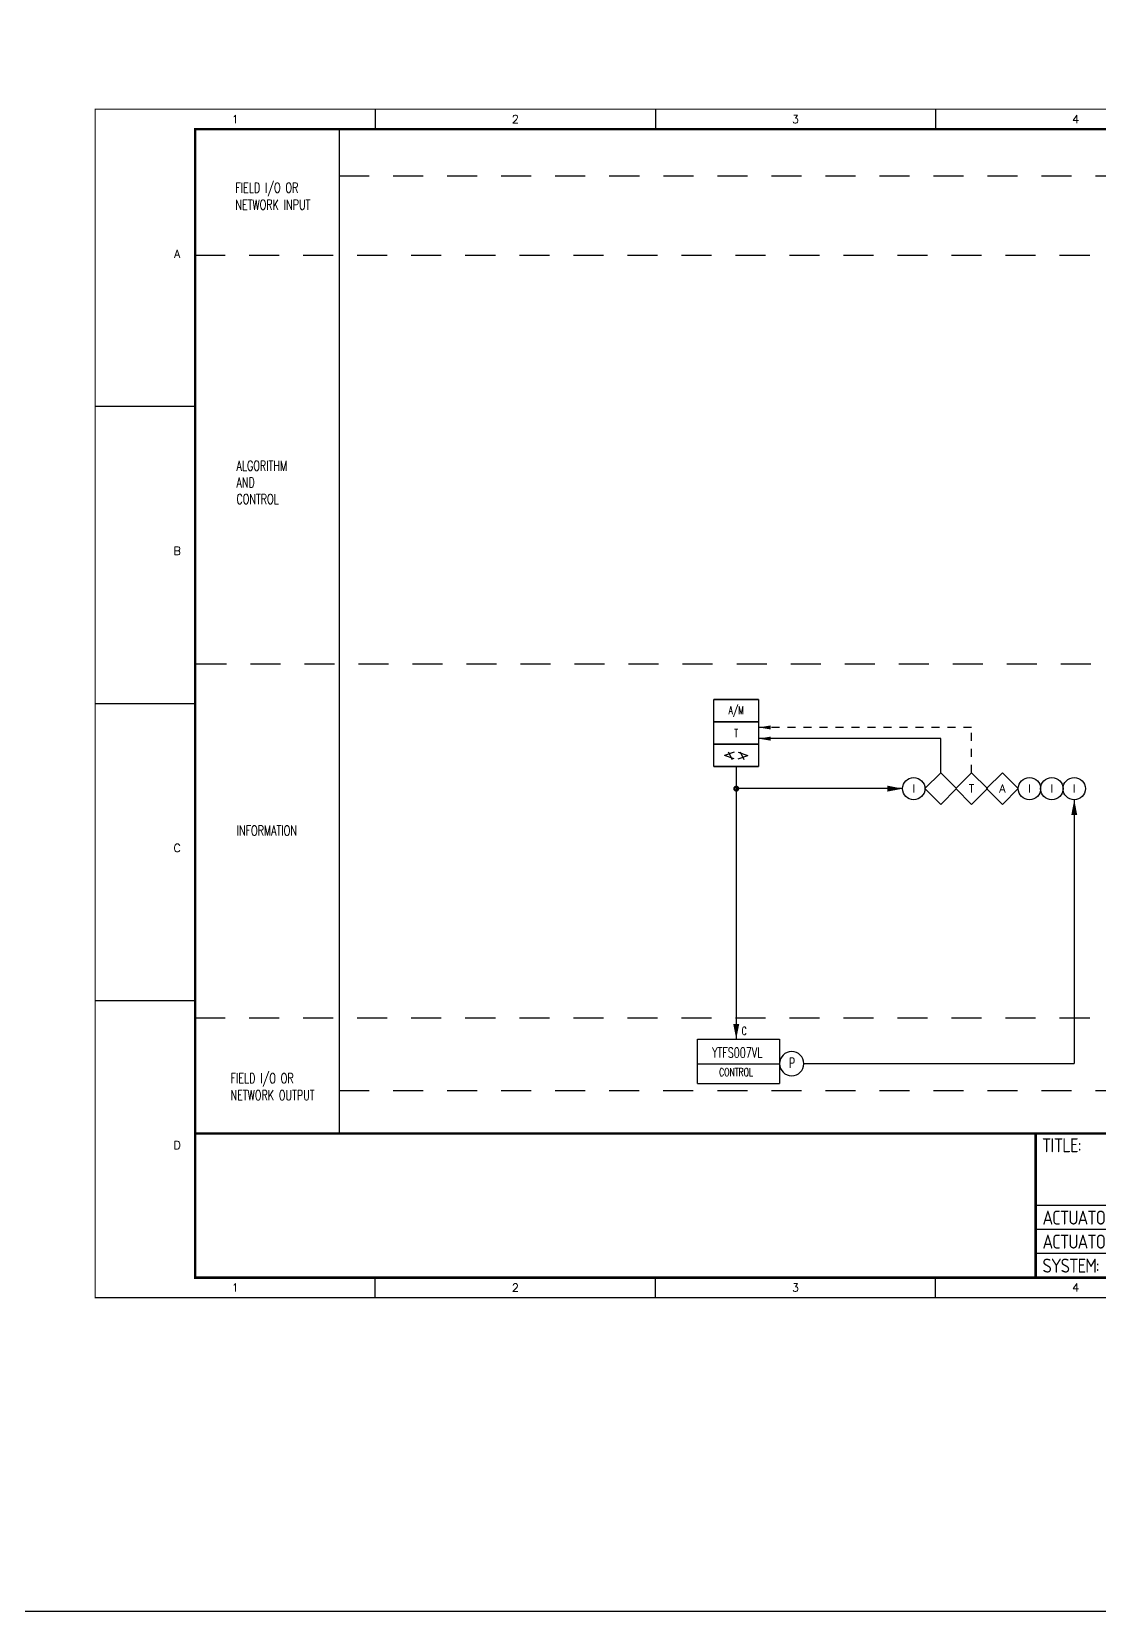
# Model space of a CAD drawing. Header units: millimetres. Extents: x 14388 to 19722, y -3447 to -1598.
# Drawn here: x 15961.9 to 16228.7, y -3447 to -3052.2 of the extents above; entities that cross this region are included whole.
import ezdxf
from ezdxf.enums import TextEntityAlignment as Align

# ---------------------------------------------------------------- set-up
doc = ezdxf.new("R2010")
doc.units = ezdxf.units.MM
for name, pattern in [('D2', [6, 2, -2, 2]), ('DASHED', [0.75, 0.5, -0.25]), ('JIS_02_0.7', [1.35, 0.75, -0.6])]:
    doc.linetypes.add(name, pattern=pattern)
for name, color, linetype in [('ALARM', 4, 'Continuous'), ('BLOCK', 7, 'Continuous'), ('DASH_2', 6, 'D2'), ('INSTRUMENT', 4, 'Continuous'), ('MLINE', 6, 'Continuous'), ('TEXT', 7, 'Continuous'), ('TK', 7, 'Continuous'), ('图框_外框线', 7, 'Continuous'), ('图框_标题栏文字', 6, 'Continuous')]:
    doc.layers.add(name, color=color, linetype=linetype)
doc.styles.get("Standard").update_dxf_attribs({"font": 'romans.shx', "width": 0.7, "bigfont": '@0hztxta.shx'})
doc.styles.add('工程字', font='gbenor.shx', dxfattribs={"bigfont": 'gbcbig.shx'})

# ---------------------------------------------------------------- blocks, each defined once
blk = doc.blocks.new('USR16')
at = {"layer": 'MLINE'}
blk.add_lwpolyline([(0, 0, 0, 1, 0), (0, 4, 1, 1, 0)], format="xyseb", dxfattribs=at)
blk = doc.blocks.new('ARROW')
at = {"layer": 'DASH_2'}
blk.add_blockref('USR16', (0, 0), dxfattribs=at)
blk = doc.blocks.new('INS00')
at = {"layer": 'INSTRUMENT', "color": 0}
blk.add_lwpolyline([(6, 0, 1), (-6, 0, 1)], format="xyb", close=True, dxfattribs=at)
at = {"layer": 'INSTRUMENT', "flags": 1}
for tag, p in [('INSNAM', (0, 9)), ('INSDGN', (0, -9)), ('INSSUP', (0, -15)), ('INSTYP', (0, -12)), ('INSMAN', (0, -18)), ('INSREM', (0, -21))]:
    blk.add_attdef(tag, text='', height=3, dxfattribs=at).set_placement(p, align=Align.TOP_CENTER)
at = {"layer": 'INSTRUMENT', "width": 0.7}
for tag, p in [('INSIDE', (0, 2)), ('INSSYS', (0, -2))]:
    blk.add_attdef(tag, text='', height=2.5, dxfattribs=at).set_placement(p, align=Align.MIDDLE)
for tag, p in [('INSHH', (6, 3.5)), ('INSL', (6, -3)), ('INSLL', (6, -6))]:
    blk.add_attdef(tag, p, '', height=2.5, dxfattribs=at)
at = {"layer": 'INSTRUMENT', "linetype": 'DASHED', "width": 0.7}
blk.add_attdef('INSH', (6, 0.5), '', height=2.5, dxfattribs=at)
blk = doc.blocks.new('A$C4C92442A')
for p, q in [((70, 297), (70, 292)), ((140, 297), (140, 292)), ((210, 297), (210, 292)), ((0, 222.75), (25, 222.75)), ((0, 148.5), (25, 148.5)), ((0, 74.25), (25, 74.25)), ((70, 0), (70, 5)), ((140, 0), (140, 5)), ((210, 0), (210, 5))]:
    blk.add_line(p, q)
at = {"color": 4}
blk.add_line((60.97, 292.06), (60.97, 41.06), dxfattribs=at)
at = {"layer": 'MLINE', "color": 4}
blk.add_line((60.97, 292), (60.97, 41.47), dxfattribs=at)
at = {"layer": 'MLINE', "color": 4, "linetype": 'JIS_02_0.7', "ltscale": 10}
for p, q in [((60.98, 280.37), (414.21, 280.37)), ((25, 260.5), (415, 260.5)), ((25.3, 158.43), (414.81, 158.43)), ((25, 69.96), (415, 69.96)), ((60.97, 51.77), (415.31, 51.77))]:
    blk.add_line(p, q, dxfattribs=at)
at = {"layer": '图框_外框线'}
for p, q in [((355, 23), (235, 23)), ((355, 17), (235, 17)), ((355, 11), (235, 11)), ((355, 11), (235, 11))]:
    blk.add_line(p, q, dxfattribs=at)
for points, const_width in [([(0, 0), (420, 0), (420, 297), (0, 297)], 0.3), ([(25, 5), (415, 5), (415, 292), (25, 292)], 0.6)]:
    blk.add_lwpolyline(points, close=True, dxfattribs=dict(at, const_width=const_width))
at = {"layer": '图框_外框线', "const_width": 0.6}
blk.add_lwpolyline([(235, 41), (25, 41)], dxfattribs=at)
at = {"layer": '图框_外框线'}
blk.add_lwpolyline([(415, 41, 0.6, 0.6, 0), (235, 41, 0.6, 0.6, 0), (235, 5, 0, 0, 0)], format="xyseb", dxfattribs=at)
at = {"layer": 'MLINE', "color": 4, "char_height": 2.5, "width": 31.8959, "attachment_point": 1}
for s, insert in [('FIELD I/O OR', (35.03, 278.64)), ('NETWORK INPUT', (35.03, 274.39)), ('ALGORITHM\\PAND\\PCONTROL', (35.32, 209.16)), ('INFORMATION', (35.35, 117.98)), ('FIELD I/O OR', (33.84, 56.09)), ('NETWORK OUTPUT', (33.84, 51.84))]:
    blk.add_mtext(s, dxfattribs=dict(at, insert=insert))
at = {"layer": 'TK', "color": 3}
for s, p in [('1', (35, 294.5)), ('2', (105, 294.5)), ('3', (175, 294.5)), ('4', (245, 294.5)), ('1', (35, 2.5)), ('2', (105, 2.5)), ('3', (175, 2.5)), ('4', (245, 2.5))]:
    blk.add_text(s, height=2, dxfattribs=at).set_placement(p, align=Align.MIDDLE)
for s, p in [('A', (20.5, 259.88)), ('B', (20.5, 185.62)), ('C', (20.5, 111.38)), ('D', (20.5, 37.12))]:
    blk.add_text(s, height=2, dxfattribs=at).set_placement(p, align=Align.CENTER)
at = {"layer": '图框_标题栏文字', "char_height": 3.5, "attachment_point": 4, "style": '工程字'}
for s, insert, width in [('{\\T0.9; TITLE:}', (234.86, 38.09), 14.2249), ('{\\T0.9; ACTUATOR OPERATOR:}', (235, 20), 40), ('{\\T0.9; ACTUATOR POSITION}', (235, 14), 45), ('{\\T0.9; SYSTEM:}', (235, 8), 17.9526)]:
    blk.add_mtext(s, dxfattribs=dict(at, insert=insert, width=width))

msp = doc.modelspace()

# ---------------------------------------------------------------- linework, layer by layer
for p, q in [((16128.28, -3310.14), (16148.79, -3310.14)), ((16128.28, -3315.12), (16148.79, -3315.12))]:
    msp.add_line(p, q)
msp.add_lwpolyline([(14388.26, -1597.68), (19722.47, -1597.68), (19722.47, -3447.02), (14388.26, -3447.02)], close=True)
for points in [[(16137.94, -3219.11, 0, 1.5, 0), (16137.94, -3219.11, 1.5, 1.5, 0)], [(16179.48, -3241.41, 0, 1.5, 0), (16175.68, -3241.41, 1.5, 1.5, 0)], [(16222.4, -3244.21, 0, 1.5, 0), (16222.4, -3248.01, 1.5, 1.5, 0)], [(16137.94, -3304.01, 0, 1.5, 0), (16137.94, -3300.21, 1.5, 1.5, 0)]]:
    msp.add_lwpolyline(points, format="xyseb")
at = {"const_width": 0.5}
msp.add_lwpolyline([(16137.44, -3241.41, 1), (16138.44, -3241.41, 1)], format="xyb", close=True, dxfattribs=at)
msp.add_lwpolyline([(16128.28, -3315.12), (16128.28, -3304.01), (16148.79, -3304.01), (16148.79, -3315.12)])
at = {"layer": 'ALARM'}
for points in [[(16189.04, -3245.37), (16185.08, -3241.41), (16189.04, -3237.45), (16193, -3241.41)], [(16196.74, -3245.37), (16192.78, -3241.41), (16196.74, -3237.45), (16200.7, -3241.41)], [(16204.44, -3245.37), (16200.48, -3241.41), (16204.44, -3237.45), (16208.4, -3241.41)]]:
    msp.add_lwpolyline(points, close=True, dxfattribs=at)
at = {"layer": 'BLOCK'}
for p, q in [((16132.34, -3219.11), (16143.54, -3219.11)), ((16132.34, -3219.11), (16143.54, -3219.11)), ((16143.54, -3219.11), (16132.34, -3219.11)), ((16132.34, -3224.71), (16132.34, -3219.11)), ((16143.54, -3219.11), (16143.54, -3224.71)), ((16132.34, -3224.71), (16143.54, -3224.71)), ((16143.54, -3224.71), (16132.34, -3224.71)), ((16132.34, -3224.71), (16143.54, -3224.71)), ((16132.34, -3230.31), (16132.34, -3224.71)), ((16143.54, -3224.71), (16143.54, -3230.31)), ((16132.34, -3230.31), (16143.54, -3230.31)), ((16132.34, -3230.31), (16143.54, -3230.31)), ((16143.54, -3230.31), (16132.34, -3230.31)), ((16132.34, -3235.91), (16132.34, -3230.31)), ((16143.54, -3230.31), (16143.54, -3235.91)), ((16143.54, -3235.91), (16132.34, -3235.91)), ((16132.34, -3235.91), (16143.54, -3235.91))]:
    msp.add_line(p, q, dxfattribs=at)
at = {"layer": 'DASH_2', "color": 0}
for p, q in [((16196.74, -3226.11), (16143.54, -3226.11)), ((16196.74, -3237.45), (16196.74, -3226.11))]:
    msp.add_line(p, q, dxfattribs=at)
for points in [[(16146.54, -3226.11, 1, 0, 0), (16143.54, -3226.11, 0, 0, 0)], [(16146.54, -3228.91, 1, 0, 0), (16143.54, -3228.91, 0, 0, 0)]]:
    msp.add_lwpolyline(points, format="xyseb", dxfattribs=at)
at = {"layer": 'INSTRUMENT'}
for p, q in [((16137.42, -3232.33), (16134.97, -3233.15)), ((16137.42, -3233.96), (16134.97, -3233.15)), ((16135.95, -3232.17), (16136.93, -3234.13)), ((16138.4, -3232.33), (16140.85, -3233.15)), ((16138.4, -3233.96), (16140.85, -3233.15)), ((16138.89, -3232.17), (16139.87, -3234.13))]:
    msp.add_line(p, q, dxfattribs=at)
for points in [[(16189.04, -3239.69, 0, 0.49, 0), (16189.04, -3240.67, 0, 0, 0), (16189.04, -3241.65, 0, 0, 0)], [(16189.04, -3243.61, 0, 0.49, 0), (16189.04, -3242.63, 0, 0, 0), (16189.04, -3241.65, 0, 0, 0)]]:
    msp.add_lwpolyline(points, format="xyseb", dxfattribs=at)
for centre in [(16182.28, -3241.41), (16211.2, -3241.41), (16216.8, -3241.41), (16222.4, -3241.41)]:
    msp.add_circle(centre, 2.8, dxfattribs=at)
at = {"layer": 'MLINE', "color": 0}
for p, q in [((16189.04, -3228.91), (16143.54, -3228.91)), ((16189.04, -3237.45), (16189.04, -3228.91)), ((16137.94, -3235.91), (16137.94, -3241.41)), ((16137.94, -3241.41), (16137.94, -3304.01)), ((16179.48, -3241.41), (16137.94, -3241.41)), ((16222.4, -3244.21), (16222.4, -3310.13)), ((16154.83, -3310.13), (16222.4, -3310.13))]:
    msp.add_line(p, q, dxfattribs=at)

# ---------------------------------------------------------------- block references
at = {"layer": 'DASH_2', "color": 0, "yscale": 0.7000000000007276, "zscale": 0.7}
for name, p, xscale, rotation in [('USR16', (16143.54, -3226.11), -0.7000000000007276, 270), ('USR16', (16143.54, -3228.91), -0.7000000000007276, 270), ('ARROW', (16222.4, -3244.21), 0.7000000000007276, 180)]:
    msp.add_blockref(name, p, dxfattribs=dict(at, xscale=xscale, rotation=rotation))
at = {"layer": 'MLINE', "color": 255}
msp.add_blockref('A$C4C92442A', (15977.75, -3368.61), dxfattribs=at)
at = {"layer": 'MLINE', "color": 0, "xscale": 0.7000000000007276, "yscale": 0.7000000000007276, "zscale": 0.7, "rotation": 90}
msp.add_blockref('USR16', (16179.48, -3241.41), dxfattribs=at)
at = {"layer": 'MLINE', "color": 0, "xscale": 0.7000000000007276, "yscale": 0.7000000000007276, "zscale": 0.7}
msp.add_blockref('USR16', (16137.94, -3304.01), dxfattribs=at)
at = {"layer": 'TEXT', "xscale": 0.5040000000008149, "yscale": 0.5040000000008149, "zscale": 0.504}
msp.add_blockref('INS00', (16151.81, -3310.14), dxfattribs=at)

# ---------------------------------------------------------------- texts
at = {"width": 73.0067, "attachment_point": 1}
for s, insert, char_height in [('YTFS007VL', (16131.93, -3306.13), 2.5), ('CONTROL', (16133.67, -3311.26), 2)]:
    msp.add_mtext(s, dxfattribs=dict(at, insert=insert, char_height=char_height))
at = {"color": 4, "insert": (16151.09, -3308.7), "char_height": 2.5, "width": 1.232, "attachment_point": 1}
msp.add_mtext('P', dxfattribs=at)
at = {"layer": 'ALARM'}
for s, p in [('T', (16196.74, -3241.41)), ('A', (16204.44, -3241.41))]:
    msp.add_text(s, height=2, dxfattribs=at).set_placement(p, align=Align.MIDDLE)
at = {"layer": 'BLOCK', "width": 0.7}
for s, p in [('A/M', (16137.94, -3221.91)), ('T', (16137.94, -3227.51))]:
    msp.add_text(s, height=2, dxfattribs=at).set_placement(p, align=Align.MIDDLE)
at = {"layer": 'BLOCK', "insert": (16139.29, -3300.95), "char_height": 2, "width": 3.3078, "attachment_point": 1}
msp.add_mtext('C', dxfattribs=at)
at = {"layer": 'INSTRUMENT', "width": 0.7}
for p in [(16182.28, -3241.41), (16211.2, -3241.41), (16216.8, -3241.41), (16222.4, -3241.41)]:
    msp.add_text('I', height=2, dxfattribs=at).set_placement(p, align=Align.MIDDLE)

doc.saveas('drawing.dxf')
